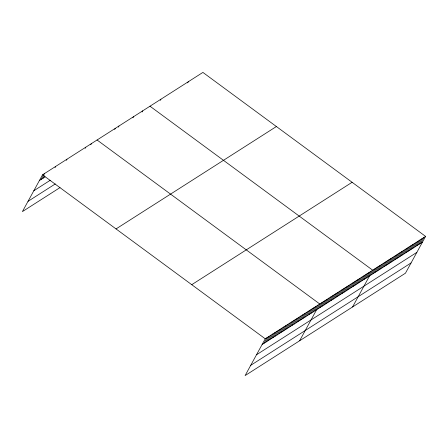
<?xml version="1.0" encoding="UTF-8"?>
<svg xmlns="http://www.w3.org/2000/svg" width="448" height="448" viewBox="0 0 448 448"><rect width="100%" height="100%" fill="white"/><g stroke="black" fill="none" stroke-linecap="round" stroke-linejoin="round"><path stroke-width="0.67" d="M425.6 236.398L265.238 338.8L245.101 375.586L405.457 273.19L425.6 236.398L202.899 72.414L42.543 174.81L22.4 211.602L60.004 187.589M41.294 179.318L44.419 173.611M43.176 178.119L44.425 175.834M55.076 167.546L55.703 166.41M66.36 160.345L66.982 159.202M85.159 148.338L85.781 147.196M90.798 144.738L91.426 143.595M114.688 129.483L115.31 128.341M118.334 127.154L118.961 126.011M132.933 117.83L133.56 116.693M142.061 112.006L142.682 110.863M160.306 100.352L160.933 99.21M187.678 82.874L188.306 81.732M263.995 343.308L267.12 337.602M265.877 342.104L269.002 336.398M267.758 340.906L270.883 335.199M269.634 339.707L272.759 333.995M271.516 338.503L274.641 332.797M273.398 337.305L276.522 331.598M275.279 336.101L278.398 330.394M277.155 334.902L280.28 329.196M279.037 333.704L282.162 327.992M280.918 332.5L284.043 326.794M282.794 331.302L285.919 325.595M284.676 330.098L287.801 324.391M286.558 328.899L289.682 323.193M288.439 327.701L291.564 321.994M290.315 326.497L293.44 320.79M292.197 325.298L295.322 319.592M294.078 324.1L297.203 318.388M295.96 322.896L299.079 317.19M297.836 321.698L300.961 315.991M299.718 320.494L302.842 314.787M301.599 319.295L304.724 313.589M303.475 318.097L306.6 312.385M305.357 316.893L308.482 311.186M307.238 315.694L310.363 309.988M309.12 314.49L312.245 308.784M310.996 313.292L314.121 307.586M312.878 312.094L316.002 306.387M314.759 310.89L317.884 305.183M299.622 340.771L319.76 303.985L97.065 139.994M318.461 308.526L321.586 302.82M320.286 307.362L323.411 301.655M322.112 306.197L325.237 300.49M323.938 305.032L327.062 299.32M325.763 303.862L328.888 298.155M327.589 302.697L330.714 296.99M329.414 301.532L332.534 295.826M331.234 300.367L334.359 294.661M333.06 299.202L336.185 293.496M334.886 298.038L338.01 292.331M336.711 296.873L339.836 291.166M338.537 295.708L341.662 290.002M340.362 294.543L343.487 288.837M342.182 293.378L345.307 287.672M344.008 292.214L347.133 286.507M345.834 291.049L348.958 285.337M347.659 289.884L350.784 284.172M349.485 288.714L352.61 283.007M351.31 287.549L354.435 281.842M353.136 286.384L356.261 280.678M354.956 285.219L358.081 279.513M356.782 284.054L359.906 278.348M358.607 282.89L361.732 277.183M360.433 281.725L363.558 276.018M362.258 280.56L365.383 274.854M364.084 279.395L367.209 273.689M365.91 278.23L369.034 272.524M367.73 277.066L370.854 271.359M352.542 306.981L372.68 270.189L149.985 106.204M371.381 274.73L374.506 269.024M373.206 273.566L376.331 267.859M375.032 272.401L378.157 266.694M376.858 271.236L379.982 265.53M378.683 270.071L381.808 264.365M380.503 268.906L383.628 263.2M382.329 267.742L385.454 262.035M384.154 266.577L387.279 260.87M385.98 265.412L389.105 259.706M387.806 264.247L390.93 258.541M389.631 263.082L392.756 257.376M391.457 261.918L394.576 256.206M393.277 260.753L396.402 255.041M395.102 259.582L398.227 253.876M396.928 258.418L400.053 252.711M398.754 257.253L401.878 251.546M400.579 256.088L403.704 250.382M402.405 254.923L405.53 249.217M404.23 253.758L407.35 248.052M406.05 252.594L409.175 246.887M407.876 251.429L411.001 245.722M409.702 250.264L412.826 244.558M411.527 249.099L414.652 243.393M413.353 247.934L416.478 242.228M415.178 246.77L418.303 241.058M416.998 245.599L420.123 239.893M418.824 244.434L421.949 238.728M420.65 243.27L423.774 237.563M39.418 180.516L45.058 176.915M33.802 190.775L50.254 180.27M28.017 201.342L55.278 183.938M116.032 228.928L276.394 126.526M191.75 284.682L352.111 182.286M262.114 344.506L422.475 242.105M256.502 354.766L416.858 252.364M250.712 365.333L411.074 262.931M42.543 174.81L265.238 338.8"/></g></svg>
